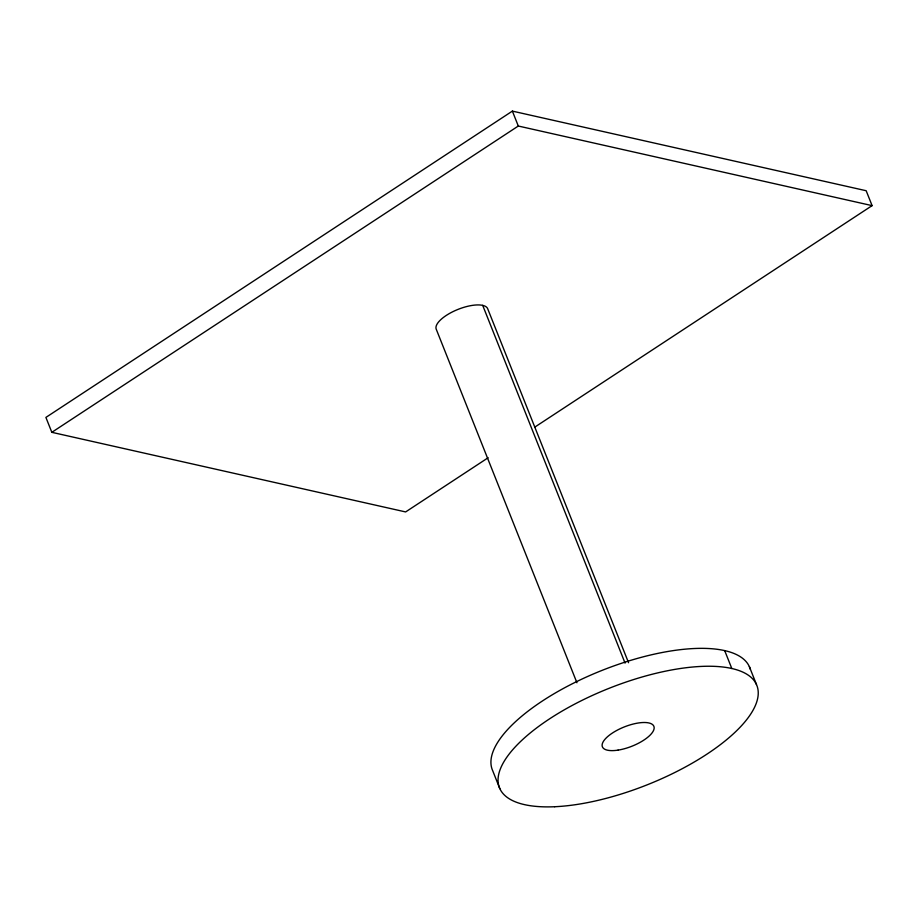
<?xml version="1.0" encoding="UTF-8"?>
<svg xmlns="http://www.w3.org/2000/svg" width="918" height="918" viewBox="0 0 918 918"><rect width="100%" height="100%" fill="white"/><g stroke="black" fill="none" stroke-linecap="round" stroke-linejoin="round"><path stroke-width="1.38" d="M534.804 427.111L872.1 205.632L866.167 190.726L512.37 111.112L45.9 417.415L51.833 432.321L405.63 511.934L488.158 457.738M51.833 432.321L518.303 126.03L872.1 205.632M749.352 666.617L756.466 684.518M512.37 111.112L518.303 126.03M724.681 650.598L731.807 668.499M628.555 662.716L487.779 308.964A27.701 10.373 -21.7 0 0 458.713 309.114A27.701 10.373 -21.7 0 0 436.153 329L576.929 682.751M482.696 305.361L625.066 663.106M499.817 788.619L492.702 770.718A138.492 51.878 -21.7 0 1 603.023 670.002A138.492 51.878 -21.7 0 1 750.304 669.222M554.713 806.727A138.492 51.878 -21.7 0 0 757.866 697.347A138.492 51.878 -21.7 0 0 571.845 705.621A138.492 51.878 -21.7 0 0 554.713 806.727M618.055 750.121A27.701 10.373 -21.7 0 0 653.96 726.551A27.701 10.373 -21.7 0 0 612.421 733.023A27.701 10.373 -21.7 0 0 618.055 750.121"/></g></svg>
